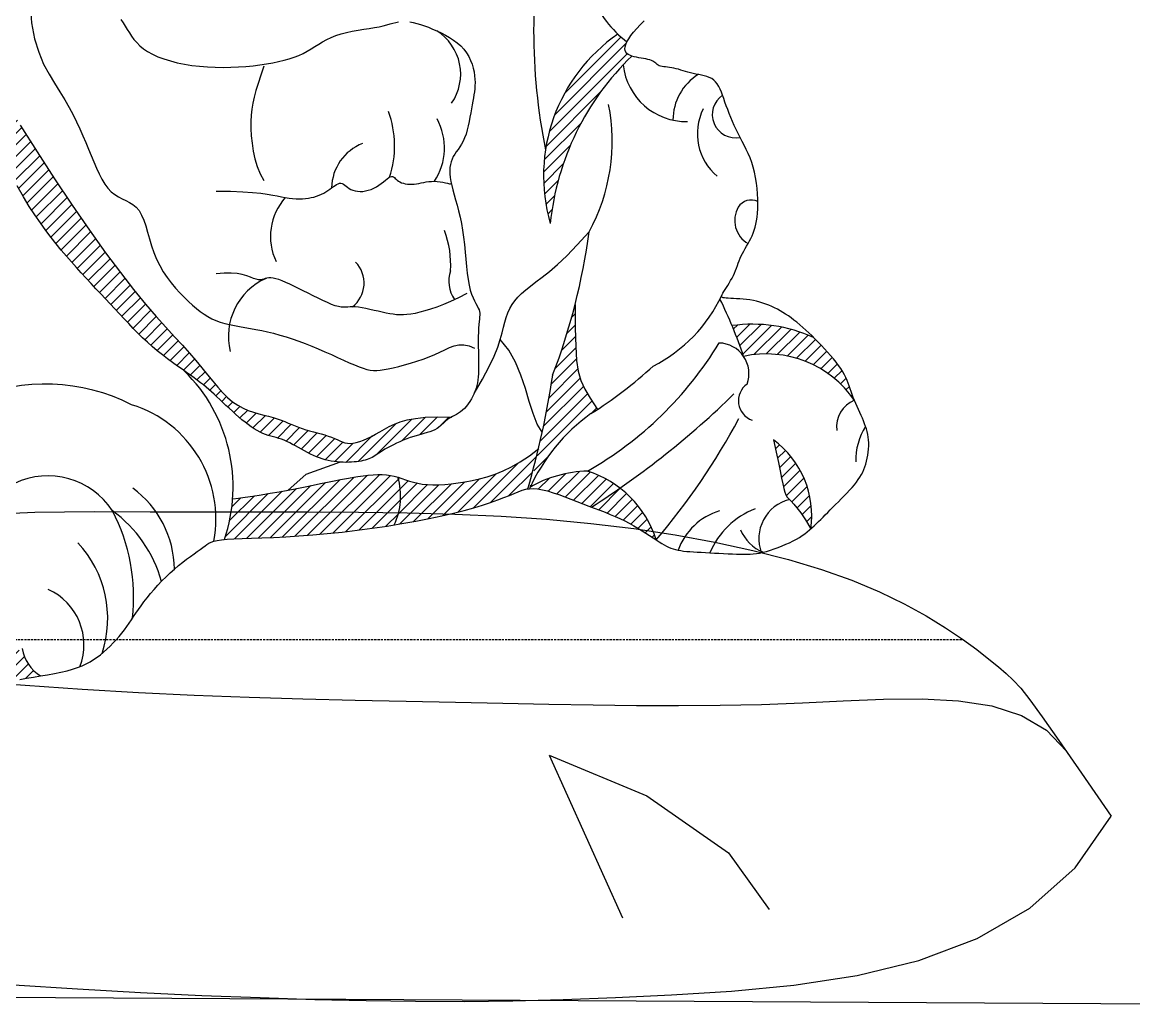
# Model space of a CAD drawing. Header units: millimetres. Extents: x 30176 to 68715, y 55479 to 72995.
# Drawn here: x 40686.7 to 40941.7, y 57387.7 to 57613.7 of the extents above; entities that cross this region are included whole.
import ezdxf

# ---------------------------------------------------------------- set-up
doc = ezdxf.new("R2010")
doc.units = ezdxf.units.MM
doc.linetypes.add('DASHED', pattern=[0.75, 0.5, -0.25])
pattern_1 = [(45, (-11637.2683, 972.617), (-1.32582521, 1.32582521), [])]

# ---------------------------------------------------------------- blocks, each defined once
blk = doc.blocks.new('A$C09640132')
h = blk.add_hatch()
h.set_pattern_fill('ANSI31', color=256, scale=15, style=0)
h.set_pattern_definition(pattern_1)
h.paths.add_polyline_path([(295.72, 713.86), (295.28, 714.03), (294.89, 714.23), (294.56, 714.48), (294.31, 714.77), (294.15, 715.12), (294.09, 715.52), (294.14, 715.99), (294.31, 716.54), (294.59, 717.15, -0.027622), (292.5, 718.91, 0.321557), (276.98, 675.46, -0.17676)])
h.paths.add_polyline_path([(356.27, 764.87, 0.099135), (357.61, 783.06, 0.33136), (353.37, 789.08, -0.010525), (353.68, 787.45, -0.032999)])
h.paths.add_polyline_path([(369.29, 812.7, -0.356332), (374.95, 780.11), (375.45, 780.54), (376.37, 781.44), (377.21, 782.36), (377.97, 783.31), (378.66, 784.28), (379.27, 785.26), (379.83, 786.26), (380.32, 787.26), (380.76, 788.28), (381.16, 789.29), (381.51, 790.31), (381.83, 791.33), (382.1, 792.34), (382.33, 793.36), (382.51, 794.38), (382.66, 795.39), (382.75, 796.41), (382.8, 797.43), (382.81, 798.45), (382.76, 799.46), (382.68, 800.47), (382.54, 801.47), (382.37, 802.46), (382.15, 803.44), (381.89, 804.4), (381.59, 805.35), (381.25, 806.28), (380.86, 807.19), (380.43, 808.1), (379.96, 809), (379.44, 809.91), (378.87, 810.82), (378.26, 811.75), (377.59, 812.7), (376.87, 813.68), (376.11, 814.66), (375.32, 815.65), (374.52, 816.61), (373.73, 817.54), (372.96, 818.42), (372.21, 819.24), (371.51, 819.98), (370.87, 820.63), (370.28, 821.2), (369.72, 821.69), (369.19, 822.11), (368.67, 822.46), (368.16, 822.77), (367.63, 823.04), (367.08, 823.26), (366.51, 823.47), (365.9, 823.64), (365.29, 823.78), (364.66, 823.89), (364.04, 823.97), (363.44, 824.01), (362.85, 824.01), (362.3, 823.98), (361.78, 823.91), (361.3, 823.81), (360.84, 823.69), (360.4, 823.58), (359.98, 823.47), (359.57, 823.39), (359.15, 823.34), (358.73, 823.34, -0.45122), (355.61, 789.05, 0.427534)])
h = blk.add_hatch()
h.set_pattern_fill('ANSI31', color=256, scale=15, style=0)
h.set_pattern_definition(pattern_1)
h.paths.add_polyline_path([(232.7, 605.04), (236.17, 605.5), (239.6, 606.01), (241.21, 606.27, 0.184399), (242.04, 617.2), (241.22, 617.43), (240.34, 617.63), (239.41, 617.76), (238.43, 617.82), (237.41, 617.83), (236.34, 617.79), (235.23, 617.69), (234.06, 617.56), (232.84, 617.38), (231.57, 617.17), (230.25, 616.93), (228.87, 616.66), (227.42, 616.37), (225.89, 616.06), (224.28, 615.73), (222.58, 615.38), (220.78, 615.02), (218.88, 614.65), (216.87, 614.27), (214.8, 613.89), (212.73, 613.53), (210.7, 613.19), (208.77, 612.88), (207.01, 612.62), (205.45, 612.41), (204.15, 612.27, -0.064331), (202.24, 602.91), (202.88, 602.97), (204.45, 603.06), (206.32, 603.13), (208.46, 603.21), (210.86, 603.29), (213.48, 603.4), (216.32, 603.53), (219.33, 603.72), (222.51, 603.95), (225.83, 604.26), (229.24, 604.62)])
h.paths.add_polyline_path([(144.82, 581.88, 0.275653), (152.63, 570.28), (153.94, 570.55), (155.36, 570.82), (156.88, 571.08), (158.47, 571.34), (160.08, 571.61, -0.221741), (155.88, 577.91, -0.474761)])
h.paths.add_polyline_path([(141.25, 568.16), (142.3, 568.22), (143.35, 568.31), (144.39, 568.43), (145.4, 568.58), (146.38, 568.76), (147.34, 568.97), (148.3, 569.21), (148.8, 569.34, -0.129477), (142.93, 577.27), (140.88, 576.53), (139.07, 576.04), (137.48, 575.78), (136.07, 575.75), (134.82, 575.92), (133.68, 576.28), (132.64, 576.82), (131.66, 577.51), (130.71, 578.35), (129.8, 579.3), (128.94, 580.34), (128.13, 581.45), (127.39, 582.59), (126.73, 583.75), (126.16, 584.9), (125.69, 586), (125.31, 587.05), (125.05, 588.06), (124.89, 589.04), (124.84, 590.01), (124.9, 591.01), (125.07, 592.04), (125.34, 593.13), (125.73, 594.3), (126.22, 595.56), (126.75, 596.88), (127.28, 598.21), (127.73, 599.52), (128.05, 600.76), (128.17, 601.89), (128.05, 602.87), (127.6, 603.66, 0.193328), (120.06, 588.89, 0.243306), (135.54, 568.41), (136.38, 568.3), (137.26, 568.22), (138.2, 568.16), (139.18, 568.14), (140.2, 568.13)])
h.paths.add_polyline_path([(293, 614.72, 0.088284), (285.54, 618.59, 0.12277), (272.4, 614.94, 0.002256), (272.24, 614.58), (273.13, 614.62), (274.1, 614.55), (275.19, 614.35), (276.38, 614.05), (277.65, 613.66), (278.98, 613.21), (280.34, 612.7), (281.73, 612.17), (283.12, 611.63), (284.49, 611.09), (285.81, 610.58), (286.46, 610.34, 0.009524)])
h.paths.add_polyline_path([(291.88, 608.21), (292.99, 607.72), (294.07, 607.2), (295.12, 606.66), (296.14, 606.09), (297.12, 605.51), (298.06, 604.93), (298.95, 604.36), (299.79, 603.81), (300.57, 603.3), (301.29, 602.82, 0.15465), (293, 614.72, -0.009524), (286.46, 610.34), (287.1, 610.1), (288.35, 609.62), (289.56, 609.16), (290.74, 608.69)])
h.paths.add_polyline_path([(284.91, 637.45), (284.01, 639.42), (283.41, 641.52), (283.04, 644.03), (282.83, 647.23), (282.74, 651.4), (282.69, 656.83, -0.029228), (277.54, 640.63, -0.01935), (272.31, 614.89, -0.000914), (272.4, 614.94, -0.127417), (286.29, 631.79, 0.004537), (287.8, 632.76), (286.15, 635.32)])
h.paths.add_polyline_path([(318.7, 651.99, -0.017688), (321.35, 644.94, -0.304851), (346.78, 634.85), (346.5, 635.53), (346.24, 636.21), (346.01, 636.86), (345.79, 637.51), (345.57, 638.15), (345.34, 638.78), (345.09, 639.42), (344.81, 640.08), (344.48, 640.74), (344.1, 641.43), (343.64, 642.14), (343.13, 642.87), (342.56, 643.62), (341.94, 644.38), (341.29, 645.15), (340.61, 645.92), (339.91, 646.69), (339.2, 647.44), (338.48, 648.19), (337.76, 648.92), (337.4, 649.27, 0.142171)])
h.paths.add_polyline_path([(328.19, 625.76), (328.84, 622.97), (329.35, 620.61), (329.75, 618.64), (330.07, 617.01), (330.33, 615.69), (330.56, 614.63), (330.8, 613.8), (331.06, 613.16), (331.37, 612.64), (331.77, 612.18), (332.25, 611.68), (332.85, 611.05), (333.58, 610.19), (334.46, 609.02), (335.51, 607.44), (336.74, 605.35, 0.277859)])
h.paths.add_polyline_path([(120.14, 608.93), (119.67, 608.01), (119.19, 607), (118.72, 605.9), (118.25, 604.72), (117.81, 603.45), (117.39, 602.1), (117.02, 600.7, 0.026563), (117.31, 595.69, -0.189042), (129.79, 615.93, 0.025303), (121.76, 611.77), (121.41, 611.18), (121.02, 610.52), (120.59, 609.77)], flags=17)
h.paths.add_polyline_path([(117.31, 595.69, 0.063316), (120.14, 584.11, -0.24983), (127.6, 603.66, -0.289894), (137.52, 619.03, 0.023305), (129.79, 615.93, 0.189042)])
h.paths.add_polyline_path([(117.02, 600.7), (116.68, 599.25), (116.39, 597.77), (116.17, 596.28), (116.01, 594.79), (115.92, 593.31), (115.9, 591.86), (115.97, 590.44), (116.11, 589.06), (116.31, 587.7), (116.58, 586.38), (116.9, 585.09), (117.28, 583.84), (117.71, 582.63), (118.19, 581.45), (118.72, 580.32), (119.29, 579.23), (119.92, 578.18), (120.6, 577.18), (121.33, 576.23), (122.12, 575.34), (122.97, 574.5), (123.88, 573.72), (124.82, 573, -0.137992), (120.14, 584.11, -0.09003)])
h.paths.add_polyline_path([(138.79, 630.85, 0.359439), (130.38, 652.09), (131.17, 650.94), (131.98, 649.79), (132.78, 648.66), (133.56, 647.55), (134.27, 646.49), (134.89, 645.46), (135.4, 644.49), (135.76, 643.57), (135.95, 642.73), (136, 641.93), (135.92, 641.17), (135.73, 640.43), (135.47, 639.68), (135.16, 638.93), (134.81, 638.13), (134.46, 637.29), (134.12, 636.38), (133.8, 635.42), (133.48, 634.43), (133.18, 633.43), (132.89, 632.42), (132.59, 631.44), (132.31, 630.49), (132.02, 629.59), (131.72, 628.77), (131.43, 628), (131.12, 627.29), (130.81, 626.62), (130.49, 625.98), (130.15, 625.37), (129.81, 624.76), (129.44, 624.16), (129.06, 623.55), (128.67, 622.93), (128.27, 622.31), (127.86, 621.68), (127.44, 621.05), (127.03, 620.43), (126.62, 619.8), (126.21, 619.17), (125.81, 618.55), (125.42, 617.94), (125.05, 617.35), (124.69, 616.78), (124.36, 616.23), (124.05, 615.72, -0.138248), (139.05, 620.35)])
h.paths.add_polyline_path([(175.01, 668.68), (171.29, 673.88), (167.35, 679.61), (163.3, 685.67), (159.29, 691.88), (155.44, 698.02), (151.89, 703.91), (148.77, 709.35), (146.22, 714.14), (146.04, 712.6), (145.89, 711.1), (145.76, 709.69), (145.66, 708.38), (145.58, 707.22), (145.52, 706.21), (145.46, 705.36), (145.39, 704.64), (145.3, 704.05), (145.17, 703.56), (147.51, 698.44), (149.6, 694.01), (151.49, 690.18), (153.19, 686.88), (154.73, 684.04), (156.16, 681.56), (157.5, 679.37), (158.79, 677.4), (160.04, 675.56), (161.27, 673.85), (162.48, 672.24), (163.67, 670.73), (164.84, 669.3), (166.01, 667.93), (167.16, 666.61), (168.3, 665.33), (169.43, 664.08), (170.56, 662.85), (171.68, 661.64), (172.79, 660.45), (173.9, 659.28), (174.99, 658.12), (176.07, 656.97), (177.14, 655.83), (178.2, 654.69), (179.25, 653.57), (180.29, 652.46), (181.35, 651.36), (182.41, 650.28), (183.49, 649.23), (184.58, 648.2), (185.71, 647.2), (186.86, 646.23), (188.03, 645.29), (189.19, 644.4), (190.35, 643.54), (191.47, 642.73), (192.54, 641.97), (193.55, 641.25), (194.48, 640.59), (195.32, 639.99), (196.08, 639.43), (196.78, 638.9), (197.43, 638.38), (198.05, 637.88), (198.65, 637.37), (199.26, 636.84), (199.88, 636.28), (200.52, 635.68), (201.2, 635.04), (201.89, 634.38), (202.61, 633.7), (203.34, 633.02), (204.07, 632.34), (204.81, 631.67), (205.54, 631.02), (206.27, 630.41), (207, 629.82), (207.71, 629.28), (208.41, 628.78), (209.1, 628.32), (209.78, 627.91), (210.43, 627.55), (211.08, 627.25), (211.7, 626.99), (212.31, 626.79), (212.91, 626.61), (213.51, 626.45), (214.1, 626.29), (214.7, 626.12), (215.31, 625.93), (215.93, 625.7), (216.58, 625.42), (217.23, 625.1), (217.9, 624.75), (218.58, 624.38), (219.27, 624), (219.96, 623.61), (220.65, 623.23), (221.33, 622.86), (222.01, 622.52), (222.69, 622.21), (223.36, 621.92), (224.03, 621.66), (224.7, 621.43), (225.37, 621.23), (226.05, 621.05), (226.73, 620.91), (227.42, 620.8), (228.1, 620.72), (228.79, 620.66), (229.46, 620.63), (230.13, 620.62), (230.77, 620.64), (231.4, 620.66), (231.99, 620.71), (232.56, 620.76), (233.1, 620.84), (233.6, 620.92), (234.09, 621.02), (234.54, 621.14), (234.97, 621.27), (235.38, 621.42), (235.77, 621.58), (236.14, 621.77), (236.51, 621.98), (236.87, 622.2), (237.25, 622.44), (237.65, 622.71), (238.08, 622.99), (238.55, 623.29), (239.08, 623.61), (239.66, 623.94), (240.31, 624.29), (241, 624.65), (241.73, 625.01), (242.49, 625.35), (243.27, 625.69), (244.07, 626.01), (244.88, 626.3), (245.69, 626.57), (246.49, 626.8), (247.27, 627.03), (248.02, 627.24), (248.73, 627.45), (249.4, 627.66), (250.01, 627.88), (250.55, 628.12), (251.02, 628.39), (251.43, 628.67), (251.79, 628.97), (252.12, 629.27), (252.43, 629.57), (252.73, 629.87), (253.04, 630.15), (253.38, 630.41), (253.75, 630.66), (254.16, 630.88), (254.37, 631), (251.09, 631.07), (248.34, 630.97), (246.05, 630.72), (244.15, 630.36), (242.57, 629.9), (241.23, 629.38), (240.06, 628.81), (238.98, 628.23), (237.94, 627.66), (236.94, 627.11), (235.96, 626.59), (235.02, 626.13), (234.13, 625.72), (233.29, 625.39), (232.5, 625.14), (231.77, 624.99), (231.1, 624.95), (230.47, 625), (229.88, 625.13), (229.3, 625.32), (228.72, 625.56), (228.12, 625.83), (227.49, 626.11), (226.8, 626.39), (226.05, 626.65), (225.25, 626.9), (224.41, 627.13), (223.54, 627.37), (222.66, 627.61), (221.77, 627.85), (220.9, 628.11), (220.06, 628.38), (219.24, 628.68), (218.46, 628.99), (217.68, 629.32), (216.9, 629.65), (216.1, 629.98), (215.26, 630.31), (214.37, 630.62), (213.41, 630.92), (212.38, 631.2), (211.28, 631.47), (210.13, 631.77), (208.94, 632.12), (207.73, 632.55), (206.52, 633.07), (205.31, 633.72), (204.13, 634.51), (202.99, 635.47), (201.86, 636.58), (200.73, 637.84), (199.57, 639.22), (198.36, 640.71), (197.09, 642.3), (195.72, 643.98), (194.23, 645.71), (192.61, 647.52), (190.82, 649.46), (188.83, 651.62), (186.63, 654.09), (184.17, 656.94), (181.43, 660.27), (178.39, 664.15)])
h = blk.add_hatch()
h.set_pattern_fill('ANSI31', color=256, scale=15, style=0)
h.set_pattern_definition(pattern_1)
h.paths.add_polyline_path([(259.45, 610.21), (261.48, 610.82), (263.31, 611.42), (264.94, 611.99), (266.38, 612.53), (267.61, 613.03), (268.7, 613.48), (269.66, 613.87), (270.54, 614.2), (271.39, 614.43), (271.82, 614.51, 0.012245), (274.27, 623.72), (272.2, 622.12), (270.13, 620.73), (268.13, 619.59), (266.21, 618.66), (264.35, 617.92), (262.55, 617.33), (260.8, 616.86), (259.1, 616.48), (257.45, 616.16), (255.85, 615.9), (254.3, 615.69), (252.82, 615.55), (251.4, 615.47), (250.07, 615.45), (248.82, 615.51), (247.65, 615.62), (246.59, 615.81), (245.6, 616.05), (244.67, 616.32), (243.79, 616.62), (242.93, 616.91), (242.08, 617.19), (242.04, 617.2, -0.184399), (241.21, 606.27), (242.96, 606.56), (246.19, 607.13), (249.25, 607.73), (252.11, 608.34), (254.77, 608.96), (257.21, 609.59)])
for p, q in [((144.04, 608.59), (158.77, 609.18)), ((158.77, 609.18), (172.37, 609.31)), ((172.37, 609.31), (185.22, 609.26)), ((185.22, 609.26), (197.65, 609.23)), ((197.65, 609.23), (209.76, 609.24)), ((209.76, 609.24), (221.54, 609.23)), ((221.54, 609.23), (233.01, 609.17)), ((233.01, 609.17), (244.19, 609.01)), ((244.19, 609.01), (255.1, 608.72)), ((255.1, 608.72), (265.74, 608.24)), ((265.74, 608.24), (276.13, 607.55)), ((276.13, 607.55), (286.28, 606.61)), ((286.28, 606.61), (296.14, 605.41)), ((296.14, 605.41), (305.66, 603.97)), ((305.66, 603.97), (314.78, 602.31)), ((314.78, 602.31), (323.45, 600.42)), ((323.45, 600.42), (331.61, 598.33)), ((331.61, 598.33), (339.2, 596.04)), ((339.2, 596.04), (346.19, 593.56)), ((346.19, 593.56), (352.51, 590.92)), ((352.51, 590.92), (358.18, 588.18)), ((358.18, 588.18), (363.23, 585.4)), ((363.23, 585.4), (367.67, 582.68)), ((367.67, 582.68), (371.53, 580.06)), ((371.53, 580.06), (374.82, 577.64)), ((374.82, 577.64), (377.58, 575.48)), ((377.58, 575.48), (379.81, 573.66)), ((379.81, 573.66), (381.6, 572.16)), ((381.6, 572.16), (383.19, 570.67)), ((143.43, 570.48), (156.57, 569.46)), ((156.57, 569.46), (169.61, 568.56)), ((383.19, 570.67), (384.9, 568.79)), ((384.9, 568.79), (387.01, 566.12)), ((169.61, 568.56), (182.55, 567.82)), ((182.55, 567.82), (195.33, 567.23)), ((195.33, 567.23), (207.91, 566.76)), ((207.91, 566.76), (220.24, 566.38)), ((220.24, 566.38), (232.27, 566.07)), ((232.27, 566.07), (243.97, 565.81)), ((344.2, 565.87), (353.41, 566.25)), ((353.41, 566.25), (362.29, 566.34)), ((362.29, 566.34), (370.65, 565.9)), ((387.01, 566.12), (389.84, 562.25)), ((243.97, 565.81), (255.27, 565.57)), ((255.27, 565.57), (266.15, 565.34)), ((266.15, 565.34), (276.65, 565.13)), ((276.65, 565.13), (286.83, 564.96)), ((286.83, 564.96), (296.74, 564.85)), ((296.74, 564.85), (306.44, 564.82)), ((306.44, 564.82), (315.98, 564.89)), ((315.98, 564.89), (325.42, 565.09)), ((325.42, 565.09), (334.82, 565.42)), ((334.82, 565.42), (344.2, 565.87)), ((370.65, 565.9), (378.31, 564.72)), ((378.31, 564.72), (385.11, 562.55)), ((385.11, 562.55), (390.86, 559.18)), ((389.84, 562.25), (393.69, 556.78)), ((390.86, 559.18), (395.38, 554.38)), ((393.69, 556.78), (398.86, 549.31)), ((276.75, 553.44), (299.17, 544.11)), ((276.75, 553.44), (293.57, 516.12)), ((398.86, 549.31), (405.65, 539.45)), ((299.17, 544.11), (317.85, 531.05)), ((397.41, 527.59), (405.65, 539.45)), ((317.85, 531.05), (327.19, 517.99)), ((387, 518.34), (397.41, 527.59)), ((374.89, 511.38), (387, 518.34)), ((361.52, 506.33), (374.89, 511.38)), ((347.37, 502.86), (361.52, 506.33)), ((332.89, 500.62), (347.37, 502.86)), ((153.96, 500.74), (168.52, 499.77)), ((168.52, 499.77), (182.97, 498.97)), ((318.54, 499.25), (332.89, 500.62)), ((1880, 488), (24, 498.5)), ((182.97, 498.97), (197.04, 498.31)), ((197.04, 498.31), (210.44, 497.78)), ((210.44, 497.78), (222.96, 497.37)), ((222.96, 497.37), (234.77, 497.09)), ((268.44, 497.06), (279.92, 497.34)), ((279.92, 497.34), (291.95, 497.79)), ((291.95, 497.79), (304.78, 498.4)), ((304.78, 498.4), (318.54, 499.25)), ((234.77, 497.09), (246.11, 496.94)), ((246.11, 496.94), (257.26, 496.93)), ((257.26, 496.93), (268.44, 497.06))]:
    blk.add_line(p, q)
at = {"linetype": 'DASHED'}
blk.add_line((49.87, 580), (371.61, 580), dxfattribs=at)
for points in [[(155.36, 570.82), (156.88, 571.08), (158.47, 571.34), (160.08, 571.61), (161.69, 571.88), (163.26, 572.17), (164.76, 572.47), (166.16, 572.8), (167.42, 573.15), (168.57, 573.52), (169.6, 573.93), (170.55, 574.37), (171.43, 574.84), (172.25, 575.35), (173.04, 575.89), (173.8, 576.48), (174.55, 577.1), (175.3, 577.77), (176.03, 578.46), (176.75, 579.18), (177.44, 579.91), (178.1, 580.66), (178.73, 581.42), (179.33, 582.18), (179.88, 582.94), (180.41, 583.69), (180.92, 584.46), (181.43, 585.24), (181.96, 586.04), (182.52, 586.86), (183.12, 587.71), (183.78, 588.6), (184.5, 589.53), (185.29, 590.49), (186.13, 591.46), (187.01, 592.44), (187.93, 593.41), (188.87, 594.36), (189.83, 595.27), (190.79, 596.14), (191.74, 596.95), (192.68, 597.71), (193.59, 598.41), (194.47, 599.05), (195.28, 599.64), (196.04, 600.17), (196.71, 600.65), (197.3, 601.08), (197.8, 601.46), (198.25, 601.79), (198.7, 602.08), (199.21, 602.33), (199.83, 602.54), (200.61, 602.71), (201.61, 602.85), (202.88, 602.97), (204.45, 603.06), (206.32, 603.13), (208.46, 603.21), (210.86, 603.29), (213.48, 603.4), (216.32, 603.53), (219.33, 603.72), (222.51, 603.95), (225.83, 604.26), (229.24, 604.62), (232.7, 605.04), (236.17, 605.5), (239.6, 606.01), (242.96, 606.56), (246.19, 607.13), (249.25, 607.73), (252.11, 608.34), (254.77, 608.96), (257.21, 609.59), (259.45, 610.21), (261.48, 610.82), (263.31, 611.42), (264.94, 611.99), (266.38, 612.53), (267.61, 613.03), (268.7, 613.48), (269.66, 613.87), (270.54, 614.2), (271.39, 614.43), (272.24, 614.58), (273.13, 614.62), (274.1, 614.55), (275.19, 614.35), (276.38, 614.05), (277.65, 613.66), (278.98, 613.21), (280.34, 612.7), (281.73, 612.17), (283.12, 611.63), (284.49, 611.09), (285.81, 610.58), (287.1, 610.1), (288.35, 609.62), (289.56, 609.16), (290.74, 608.69), (291.88, 608.21), (292.99, 607.72), (294.07, 607.2), (295.12, 606.66), (296.14, 606.09), (297.12, 605.51), (298.06, 604.93), (298.95, 604.36), (299.79, 603.81), (300.57, 603.3), (301.29, 602.82), (301.94, 602.39), (302.55, 602.02), (303.11, 601.68), (303.64, 601.39), (304.15, 601.14), (304.67, 600.93), (305.19, 600.74), (305.73, 600.59), (306.31, 600.46), (306.93, 600.36), (307.59, 600.27), (308.29, 600.2), (309.04, 600.14), (309.84, 600.08), (310.7, 600.03), (311.61, 599.98), (312.59, 599.93), (313.6, 599.87), (314.65, 599.81), (315.7, 599.76), (316.75, 599.7), (317.78, 599.65), (318.76, 599.6), (319.69, 599.56), (320.55, 599.53), (321.35, 599.52), (322.1, 599.52), (322.83, 599.55), (323.55, 599.6), (324.28, 599.69), (325.02, 599.81), (325.8, 599.98), (326.63, 600.2), (327.5, 600.46), (328.39, 600.75), (329.29, 601.08), (330.19, 601.43), (331.06, 601.81), (331.91, 602.19), (332.71, 602.59), (333.45, 603), (334.14, 603.41), (334.77, 603.82), (335.37, 604.25), (335.94, 604.68), (336.48, 605.12), (337, 605.58), (337.52, 606.04), (338.02, 606.52), (338.53, 607.02), (339.04, 607.52), (339.56, 608.05), (340.09, 608.59), (340.64, 609.15), (341.21, 609.73), (341.81, 610.33), (342.43, 610.95), (343.08, 611.59), (343.73, 612.24), (344.39, 612.9), (345.03, 613.55), (345.64, 614.2), (346.22, 614.84), (346.76, 615.46), (347.24, 616.06), (347.66, 616.65), (348.04, 617.23), (348.38, 617.8), (348.67, 618.38), (348.93, 618.97), (349.16, 619.58), (349.37, 620.22), (349.55, 620.88), (349.71, 621.56), (349.84, 622.26), (349.94, 622.97), (350.01, 623.68), (350.05, 624.39), (350.06, 625.09), (350.02, 625.76), (349.95, 626.42), (349.84, 627.05), (349.7, 627.67), (349.53, 628.28), (349.32, 628.88), (349.1, 629.49), (348.85, 630.12), (348.58, 630.75), (348.29, 631.41), (347.99, 632.08), (347.68, 632.77), (347.37, 633.46), (347.07, 634.16), (346.78, 634.85), (346.5, 635.53), (346.24, 636.21), (346.01, 636.86), (345.79, 637.51), (345.57, 638.15), (345.34, 638.78), (345.09, 639.42), (344.81, 640.08), (344.48, 640.74), (344.1, 641.43), (343.64, 642.14), (343.13, 642.87), (342.56, 643.62), (341.94, 644.38), (341.29, 645.15), (340.61, 645.92), (339.91, 646.69), (339.2, 647.44), (338.48, 648.19), (337.76, 648.92), (337.04, 649.62), (336.32, 650.31), (335.61, 650.97), (334.91, 651.6), (334.22, 652.2), (333.55, 652.76), (332.89, 653.28), (332.25, 653.77), (331.61, 654.22), (330.99, 654.64), (330.36, 655.03), (329.74, 655.4), (329.1, 655.74), (328.46, 656.07), (327.81, 656.37), (327.14, 656.66), (326.46, 656.93), (325.76, 657.17), (325.05, 657.39), (324.32, 657.58), (323.58, 657.75), (322.81, 657.89), (322.04, 657.99), (321.26, 658.08), (320.49, 658.14), (319.75, 658.18), (319.05, 658.22), (318.41, 658.25), (317.84, 658.27), (317.35, 658.31), (316.97, 658.35), (316.67, 658.4), (316.47, 658.48), (316.35, 658.59), (316.31, 658.74), (316.34, 658.93), (316.44, 659.17), (316.61, 659.47), (316.83, 659.83), (317.09, 660.26), (317.39, 660.72), (317.71, 661.23), (318.04, 661.77), (318.37, 662.33), (318.69, 662.9), (318.99, 663.48), (319.25, 664.06), (319.49, 664.63), (319.71, 665.19), (319.92, 665.76), (320.12, 666.32), (320.33, 666.88), (320.56, 667.44), (320.81, 668), (321.08, 668.56), (321.38, 669.12), (321.7, 669.69), (322.03, 670.26), (322.36, 670.83), (322.68, 671.42), (322.99, 672.01), (323.28, 672.62), (323.55, 673.24), (323.79, 673.88), (324, 674.56), (324.18, 675.28), (324.33, 676.05), (324.45, 676.89), (324.54, 677.8), (324.59, 678.79), (324.61, 679.87), (324.59, 681.03), (324.54, 682.23), (324.44, 683.47), (324.29, 684.72), (324.1, 685.97), (323.86, 687.18), (323.57, 688.35), (323.22, 689.45), (322.83, 690.49), (322.41, 691.48), (321.96, 692.44), (321.49, 693.37), (321.01, 694.28), (320.54, 695.18), (320.08, 696.08), (319.63, 697), (319.2, 697.92), (318.8, 698.85), (318.41, 699.77), (318.05, 700.68), (317.7, 701.57), (317.38, 702.45), (317.07, 703.29), (316.79, 704.1), (316.51, 704.88), (316.24, 705.6), (315.95, 706.28), (315.64, 706.9), (315.31, 707.46), (314.93, 707.94), (314.5, 708.36), (314.02, 708.69), (313.48, 708.96), (312.91, 709.18), (312.31, 709.35), (311.68, 709.49), (311.05, 709.61), (310.41, 709.73), (309.79, 709.86), (309.18, 710), (308.59, 710.16), (308.02, 710.32), (307.47, 710.49), (306.92, 710.65), (306.39, 710.81), (305.87, 710.95), (305.36, 711.07), (304.85, 711.16), (304.36, 711.24), (303.89, 711.3), (303.44, 711.36), (303.02, 711.41), (302.64, 711.47), (302.29, 711.55), (302, 711.64), (301.76, 711.76), (301.55, 711.9), (301.37, 712.06), (301.19, 712.22), (301, 712.39), (300.78, 712.55), (300.53, 712.71), (300.21, 712.85), (299.83, 712.98), (299.39, 713.09), (298.9, 713.19), (298.37, 713.28), (297.83, 713.38), (297.28, 713.48), (296.74, 713.59), (296.21, 713.71), (295.72, 713.86), (295.28, 714.03), (294.89, 714.23), (294.56, 714.48), (294.31, 714.77), (294.15, 715.12), (294.09, 715.52), (294.14, 715.99), (294.31, 716.54), (294.59, 717.15), (294.99, 717.83), (295.5, 718.56), (296.11, 719.34), (296.83, 720.16), (297.65, 721.02), (298.57, 721.92)], [(178.5, 722.23), (179.01, 721.49), (179.5, 720.74), (179.97, 719.97), (180.45, 719.2), (180.96, 718.44), (181.51, 717.68), (182.13, 716.94), (182.84, 716.22), (183.67, 715.53), (184.63, 714.87), (185.74, 714.26), (187, 713.7), (188.38, 713.19), (189.86, 712.73), (191.45, 712.33), (193.1, 711.99), (194.81, 711.71), (196.57, 711.5), (198.35, 711.36), (200.15, 711.28), (201.94, 711.26), (203.71, 711.29), (205.46, 711.37), (207.17, 711.49), (208.82, 711.65), (210.4, 711.84), (211.9, 712.05), (213.33, 712.3), (214.67, 712.57), (215.94, 712.88), (217.14, 713.22), (218.27, 713.59), (219.33, 714.01), (220.32, 714.47), (221.25, 714.97), (222.15, 715.5), (223.02, 716.05), (223.89, 716.6), (224.78, 717.14), (225.72, 717.66), (226.72, 718.15), (227.81, 718.58), (229, 718.95), (230.26, 719.27), (231.57, 719.55), (232.9, 719.79), (234.2, 720.01), (235.47, 720.21), (236.65, 720.4), (237.73, 720.6), (238.68, 720.81), (239.51, 721.02), (240.25, 721.22), (240.92, 721.41), (241.54, 721.57), (242.15, 721.7)], [(244.81, 721.69), (245.58, 721.54), (246.4, 721.34), (247.25, 721.09), (248.14, 720.79), (249.06, 720.45), (250.01, 720.06), (250.98, 719.64), (251.96, 719.17), (252.94, 718.67), (253.89, 718.12), (254.8, 717.52), (255.66, 716.87), (256.45, 716.17), (257.16, 715.41), (257.77, 714.6), (258.28, 713.75), (258.71, 712.87), (259.05, 711.97), (259.32, 711.08), (259.51, 710.2), (259.65, 709.35), (259.72, 708.54), (259.75, 707.78), (259.73, 707.06), (259.68, 706.37), (259.59, 705.68), (259.48, 704.98), (259.35, 704.26), (259.2, 703.5), (259.05, 702.67), (258.9, 701.78), (258.74, 700.83), (258.57, 699.85), (258.38, 698.85), (258.18, 697.86), (257.94, 696.89), (257.67, 695.97), (257.36, 695.12), (257.01, 694.36), (256.63, 693.66), (256.24, 693.03), (255.84, 692.44), (255.45, 691.87), (255.08, 691.32), (254.74, 690.77), (254.46, 690.2), (254.24, 689.6), (254.08, 688.97), (253.98, 688.29), (253.95, 687.57), (253.97, 686.8), (254.05, 685.97), (254.2, 685.09), (254.39, 684.14), (254.65, 683.12), (254.95, 682.02), (255.27, 680.86), (255.62, 679.62), (255.96, 678.31), (256.3, 676.91), (256.61, 675.44), (256.89, 673.89), (257.12, 672.26), (257.31, 670.58), (257.48, 668.89), (257.63, 667.21), (257.79, 665.58), (257.95, 664.02), (258.15, 662.58), (258.38, 661.29), (258.65, 660.16), (258.96, 659.19), (259.29, 658.36), (259.62, 657.65), (259.94, 657.04), (260.24, 656.51), (260.48, 656.04), (260.67, 655.62), (260.79, 655.23), (260.84, 654.84), (260.84, 654.43), (260.8, 653.99), (260.74, 653.49), (260.67, 652.91), (260.6, 652.24), (260.53, 651.44), (260.5, 650.52), (260.48, 649.49), (260.48, 648.38), (260.48, 647.22), (260.5, 646.05), (260.52, 644.89), (260.53, 643.78), (260.53, 642.75), (260.53, 641.81), (260.5, 640.97), (260.46, 640.21), (260.39, 639.51), (260.29, 638.85), (260.16, 638.23), (260, 637.62), (259.79, 637.02), (259.54, 636.41), (259.25, 635.79), (258.93, 635.19), (258.57, 634.59), (258.18, 634.03), (257.77, 633.49), (257.34, 633.01), (256.89, 632.57), (256.43, 632.2), (255.96, 631.87), (255.5, 631.59), (255.04, 631.34), (254.59, 631.11), (254.16, 630.88), (253.75, 630.66), (253.38, 630.41), (253.04, 630.15), (252.73, 629.87), (252.43, 629.57), (252.12, 629.27), (251.79, 628.97), (251.43, 628.67), (251.02, 628.39), (250.55, 628.12), (250.01, 627.88), (249.4, 627.66), (248.73, 627.45), (248.02, 627.24), (247.27, 627.03), (246.49, 626.8), (245.69, 626.57), (244.88, 626.3), (244.07, 626.01), (243.27, 625.69), (242.49, 625.35), (241.73, 625.01), (241, 624.65), (240.31, 624.29), (239.66, 623.94), (239.08, 623.61), (238.55, 623.29), (238.08, 622.99), (237.65, 622.71), (237.25, 622.44), (236.87, 622.2), (236.51, 621.98), (236.14, 621.77), (235.77, 621.58), (235.38, 621.42), (234.97, 621.27), (234.54, 621.14), (234.09, 621.02), (233.6, 620.92), (233.1, 620.84), (232.56, 620.76), (231.99, 620.71), (231.4, 620.66), (230.77, 620.64), (230.13, 620.62), (229.46, 620.63), (228.79, 620.66), (228.1, 620.72), (227.42, 620.8), (226.73, 620.91), (226.05, 621.05), (225.37, 621.23), (224.7, 621.43), (224.03, 621.66), (223.36, 621.92), (222.69, 622.21), (222.01, 622.52), (221.33, 622.86), (220.65, 623.23), (219.96, 623.61), (219.27, 624), (218.58, 624.38), (217.9, 624.75), (217.23, 625.1), (216.58, 625.42), (215.93, 625.7), (215.31, 625.93), (214.7, 626.12), (214.1, 626.29), (213.51, 626.45), (212.91, 626.61), (212.31, 626.79), (211.7, 626.99), (211.08, 627.25), (210.43, 627.55), (209.78, 627.91), (209.1, 628.32), (208.41, 628.78), (207.71, 629.28), (207, 629.82), (206.27, 630.41), (205.54, 631.02), (204.81, 631.67), (204.07, 632.34), (203.34, 633.02), (202.61, 633.7), (201.89, 634.38), (201.2, 635.04), (200.52, 635.68), (199.88, 636.28), (199.26, 636.84), (198.65, 637.37), (198.05, 637.88), (197.43, 638.38), (196.78, 638.9), (196.08, 639.43), (195.32, 639.99), (194.48, 640.59), (193.55, 641.25), (192.54, 641.97), (191.47, 642.73), (190.35, 643.54), (189.19, 644.4), (188.03, 645.29), (186.86, 646.23), (185.71, 647.2), (184.58, 648.2), (183.49, 649.23), (182.41, 650.28), (181.35, 651.36), (180.29, 652.46), (179.25, 653.57), (178.2, 654.69), (177.14, 655.83), (176.07, 656.97), (174.99, 658.12), (173.9, 659.28), (172.79, 660.45), (171.68, 661.64), (170.56, 662.85), (169.43, 664.08), (168.3, 665.33), (167.16, 666.61), (166.01, 667.93), (164.84, 669.3), (163.67, 670.73), (162.48, 672.24), (161.27, 673.85), (160.04, 675.56), (158.79, 677.4), (157.5, 679.37), (156.16, 681.56), (154.73, 684.04)], [(157.72, 725.76), (158.04, 721.5), (158.72, 717.84), (159.66, 714.72), (160.78, 712.03), (162.02, 709.68), (163.29, 707.6), (164.51, 705.67), (165.63, 703.84), (166.63, 702.08), (167.53, 700.38), (168.35, 698.73), (169.1, 697.13), (169.79, 695.56), (170.44, 694.03), (171.06, 692.51), (171.67, 691.02), (172.28, 689.56), (172.88, 688.15), (173.5, 686.82), (174.14, 685.59), (174.81, 684.48), (175.52, 683.51), (176.27, 682.7), (177.08, 682.05), (177.92, 681.54), (178.78, 681.11), (179.64, 680.71), (180.48, 680.28), (181.28, 679.79), (182.02, 679.17), (182.68, 678.38), (183.25, 677.38), (183.74, 676.2), (184.2, 674.87), (184.63, 673.42), (185.07, 671.89), (185.54, 670.33), (186.08, 668.76), (186.7, 667.23), (187.42, 665.76), (188.23, 664.36), (189.12, 663.03), (190.06, 661.78), (191.04, 660.61), (192.04, 659.51), (193.02, 658.49), (193.99, 657.56), (194.92, 656.71), (195.82, 655.94), (196.71, 655.24), (197.58, 654.62), (198.47, 654.07), (199.37, 653.59), (200.31, 653.16), (201.29, 652.8), (202.32, 652.49), (203.4, 652.23), (204.54, 651.99), (205.72, 651.78), (206.94, 651.57), (208.2, 651.36), (209.49, 651.13), (210.82, 650.87), (212.17, 650.57), (213.55, 650.23), (214.95, 649.84), (216.38, 649.42), (217.83, 648.95), (219.29, 648.44), (220.78, 647.89), (222.28, 647.3), (223.79, 646.67), (225.3, 646.01), (226.78, 645.35), (228.22, 644.69), (229.59, 644.07), (230.88, 643.49), (232.08, 642.97), (233.15, 642.54), (234.09, 642.2), (234.93, 641.95), (235.7, 641.78), (236.44, 641.7), (237.19, 641.7), (237.98, 641.76), (238.86, 641.9), (239.85, 642.09), (240.98, 642.34), (242.23, 642.64), (243.57, 643), (244.97, 643.39), (246.4, 643.83), (247.81, 644.31), (249.19, 644.82), (250.49, 645.36), (251.7, 645.93), (252.83, 646.47), (253.92, 646.96), (254.99, 647.33), (256.06, 647.56), (257.18, 647.58), (258.37, 647.36), (259.65, 646.85)], [(155.44, 698.02), (159.29, 691.88), (163.3, 685.67), (167.35, 679.61), (171.29, 673.88), (175.01, 668.68), (178.39, 664.15), (181.43, 660.27), (184.17, 656.94), (186.63, 654.09), (188.83, 651.62), (190.82, 649.46), (192.61, 647.52), (194.23, 645.71), (195.72, 643.98), (197.09, 642.3), (198.36, 640.71), (199.57, 639.22), (200.73, 637.84), (201.86, 636.58), (202.99, 635.47), (204.13, 634.51), (205.31, 633.72), (206.52, 633.07), (207.73, 632.55), (208.94, 632.12), (210.13, 631.77), (211.28, 631.47), (212.38, 631.2), (213.41, 630.92), (214.37, 630.62), (215.26, 630.31), (216.1, 629.98), (216.9, 629.65), (217.68, 629.32), (218.46, 628.99), (219.24, 628.68), (220.06, 628.38), (220.9, 628.11), (221.77, 627.85), (222.66, 627.61), (223.54, 627.37), (224.41, 627.13), (225.25, 626.9), (226.05, 626.65), (226.8, 626.39), (227.49, 626.11), (228.12, 625.83), (228.72, 625.56), (229.3, 625.32), (229.88, 625.13), (230.47, 625), (231.1, 624.95), (231.77, 624.99), (232.5, 625.14), (233.29, 625.39), (234.13, 625.72), (235.02, 626.13), (235.96, 626.59), (236.94, 627.11), (237.94, 627.66), (238.98, 628.23), (240.06, 628.81), (241.23, 629.38), (242.57, 629.9), (244.15, 630.36), (246.05, 630.72), (248.34, 630.97), (251.09, 631.07), (254.37, 631)], [(211.28, 711.57), (210.58, 709.45), (209.98, 707.59), (209.49, 705.94), (209.09, 704.44), (208.78, 703.04), (208.56, 701.67), (208.42, 700.29), (208.34, 698.83), (208.34, 697.25), (208.42, 695.58), (208.59, 693.83), (208.86, 692.06), (209.26, 690.28), (209.78, 688.54), (210.45, 686.86), (211.28, 685.28)], [(200.35, 682.86), (203.68, 682.82), (206.45, 682.72), (208.72, 682.57), (210.57, 682.39), (212.08, 682.19), (213.33, 681.97), (214.39, 681.76), (215.33, 681.57), (216.22, 681.41), (217.08, 681.28), (217.9, 681.19), (218.68, 681.13), (219.44, 681.1), (220.17, 681.11), (220.86, 681.16), (221.54, 681.24), (222.18, 681.36), (222.8, 681.51), (223.39, 681.7), (223.96, 681.91), (224.51, 682.15), (225.03, 682.41), (225.52, 682.69), (225.99, 682.99), (226.43, 683.3), (226.85, 683.6), (227.25, 683.9), (227.62, 684.16), (227.98, 684.38), (228.32, 684.55), (228.65, 684.66), (228.96, 684.68), (229.26, 684.61), (229.55, 684.46), (229.85, 684.26), (230.16, 684.02), (230.5, 683.76), (230.86, 683.5), (231.27, 683.26), (231.72, 683.06), (232.23, 682.91), (232.79, 682.82), (233.38, 682.79), (233.99, 682.81), (234.62, 682.9), (235.26, 683.05), (235.9, 683.26), (236.51, 683.53), (237.11, 683.86), (237.67, 684.23), (238.21, 684.63), (238.71, 685.02), (239.17, 685.39), (239.59, 685.72), (239.96, 685.98), (240.29, 686.16), (240.57, 686.23), (240.82, 686.22), (241.03, 686.13), (241.24, 685.98), (241.44, 685.79), (241.66, 685.58), (241.9, 685.36), (242.18, 685.15), (242.51, 684.96), (242.88, 684.8), (243.3, 684.66), (243.74, 684.56), (244.22, 684.48), (244.72, 684.45), (245.23, 684.44), (245.76, 684.47), (246.29, 684.54), (246.84, 684.63), (247.39, 684.74), (247.96, 684.86), (248.54, 684.96), (249.15, 685.05), (249.77, 685.1), (250.41, 685.11), (251.08, 685.08), (251.74, 685), (252.38, 684.9), (252.96, 684.78), (253.46, 684.67), (253.85, 684.57), (254.1, 684.5), (254.19, 684.47)], [(259.54, 636.41), (261.49, 639.73), (262.99, 642.58), (264.12, 645), (264.94, 647.06), (265.52, 648.81), (265.94, 650.31), (266.26, 651.62), (266.56, 652.8), (266.88, 653.89), (267.27, 654.92), (267.72, 655.89), (268.24, 656.81), (268.86, 657.7), (269.58, 658.55), (270.41, 659.4), (271.36, 660.23), (272.46, 661.08), (273.71, 662.01), (275.15, 663.1), (276.79, 664.41), (278.66, 666.03), (280.79, 668.04), (283.2, 670.51), (285.91, 673.51)], [(257.84, 659.4), (255.93, 658.41), (254.15, 657.56), (252.5, 656.85), (250.97, 656.25), (249.55, 655.76), (248.26, 655.36), (247.07, 655.05), (245.99, 654.81), (245.02, 654.64), (244.13, 654.53), (243.3, 654.47), (242.51, 654.47), (241.74, 654.51), (240.97, 654.6), (240.18, 654.72), (239.35, 654.88), (238.46, 655.07), (237.53, 655.28), (236.58, 655.5), (235.63, 655.72), (234.7, 655.91), (233.82, 656.09), (233, 656.22), (232.26, 656.3), (231.63, 656.32), (231.07, 656.3), (230.56, 656.26), (230.07, 656.23), (229.57, 656.22), (229.02, 656.26), (228.4, 656.37), (227.68, 656.57), (226.83, 656.87), (225.87, 657.27), (224.83, 657.75), (223.74, 658.28), (222.6, 658.84), (221.46, 659.42), (220.33, 659.99), (219.24, 660.54), (218.21, 661.05), (217.24, 661.51), (216.34, 661.92), (215.51, 662.26), (214.75, 662.55), (214.06, 662.76), (213.44, 662.91), (212.9, 662.97), (212.43, 662.96), (212.01, 662.89), (211.63, 662.79), (211.26, 662.68), (210.89, 662.58), (210.49, 662.53), (210.04, 662.53), (209.52, 662.63), (208.92, 662.84), (208.2, 663.11), (207.36, 663.41), (206.35, 663.7), (205.17, 663.93), (203.79, 664.06), (202.19, 664.04), (200.35, 663.85)], [(282.69, 656.83), (282.74, 651.4), (282.83, 647.23), (283.04, 644.03), (283.41, 641.52), (284.01, 639.42), (284.91, 637.45), (286.15, 635.32), (287.8, 632.76)], [(275.15, 627.55), (274.03, 629.42), (273.07, 631.81), (272.19, 634.56), (271.29, 637.54), (270.26, 640.59), (269.03, 643.59), (267.48, 646.37), (265.52, 648.81)], [(328.19, 625.76), (328.84, 622.97), (329.35, 620.61), (329.75, 618.64), (330.07, 617.01), (330.33, 615.69), (330.56, 614.63), (330.8, 613.8), (331.06, 613.16), (331.37, 612.64), (331.77, 612.18), (332.25, 611.68), (332.85, 611.05), (333.58, 610.19), (334.46, 609.02), (335.51, 607.44), (336.74, 605.35)], [(204.15, 612.27), (205.45, 612.41), (207.01, 612.62), (208.77, 612.88), (210.7, 613.19), (212.73, 613.53), (214.8, 613.89), (216.87, 614.27), (218.88, 614.65), (220.78, 615.02), (222.58, 615.38), (224.28, 615.73), (225.89, 616.06), (227.42, 616.37), (228.87, 616.66), (230.25, 616.93), (231.57, 617.17), (232.84, 617.38), (234.06, 617.56), (235.23, 617.69), (236.34, 617.79), (237.41, 617.83), (238.43, 617.82), (239.41, 617.76), (240.34, 617.63), (241.22, 617.43), (242.08, 617.19), (242.93, 616.91), (243.79, 616.62), (244.67, 616.32), (245.6, 616.05), (246.59, 615.81), (247.65, 615.62), (248.82, 615.51), (250.07, 615.45), (251.4, 615.47), (252.82, 615.55), (254.3, 615.69), (255.85, 615.9), (257.45, 616.16), (259.1, 616.48), (260.8, 616.86), (262.55, 617.33), (264.35, 617.92), (266.21, 618.66), (268.13, 619.59), (270.13, 620.73), (272.2, 622.12), (274.36, 623.79)], [(228.79, 620.66), (220.91, 617.84), (216.87, 614.27)]]:
    blk.add_lwpolyline(points)
blk.add_lwpolyline([(254.1, 664.59, 0.112317), (252.71, 673.79, 0.112317)], format="xyb")
for centre, radius, start, end in [((412.2, 719.72), 139.02, 168.637, 191.3632), ((309.43, 736.91), 24.71, 202.2431, 233.089), ((244.7, 709.71), 11.75, 325.4537, 57.6635), ((315.03, 686.37), 39.57, 124.6894, 195.9915), ((338.96, 668.99), 62.31, 133.9378, 174.0339), ((308.22, 713.4), 14.58, 186.1242, 271.1368), ((317.49, 699.18), 12.35, 121.9534, 180.116), ((319.52, 700.44), 5.36, 124.0881, 281.0135), ((247.79, 694.3), 43.42, 331.3967, 11.2578), ((323.56, 696.05), 12.82, 153.7609, 229.7988), ((218.9, 693.22), 22.4, 341.3919, 20.6074), ((239.01, 692.77), 13.74, 326.1161, 28.9943), ((237.88, 683.47), 11.03, 110.8681, 179.3), ((226.31, 672.45), 13.49, 138.3811, 205.3463), ((323.06, 677.33), 3.48, 63.6976, 147.9375), ((325.4, 676.12), 6.1, 149.9433, 240.0838), ((141.69, 692.71), 145.49, 339.025, 352.4183), ((227.45, 661.75), 6.85, 307.6039, 44.3915), ((261.19, 662.23), 7.47, 161.5187, 214.5867), ((217.72, 649.53), 14.56, 113.9168, 193.8314), ((284.75, 673.85), 34.94, 297.0434, 334.7241), ((220.37, 611.02), 106.52, 18.5673, 26.2254), ((323.37, 618.43), 33.88, 65.543, 97.9093), ((243.55, 691.91), 84.48, 299.7989, 328.6927), ((315.54, 640.98), 7.03, 340.0399, 88.4454), ((326.56, 620.98), 24.51, 34.4543, 102.2699), ((233.8, 715.52), 98.82, 302.0855, 312.5573), ((166.99, 614.97), 37.26, 341.1113, 45.6327), ((85.02, 669.15), 194.63, 343.6933, 351.572), ((161.24, 595.03), 43.55, 63.0654, 112.8798), ((324.86, 634.72), 4.71, 125.0536, 250.4922), ((174.86, 784.24), 206.63, 302.6886, 314.2829), ((172.86, 607.63), 27.45, 349.3007, 72.8142), ((349.2, 628.79), 6.53, 111.8127, 187.2787), ((311.88, 596.56), 43.55, 125.9907, 155.5529), ((180.07, 705.82), 159.07, 319.6452, 331.8037), ((362.02, 620.95), 14.97, 148.0132, 180.7766), ((315.52, 608.45), 21.45, 351.6815, 53.7953), ((161.75, 599.79), 17.73, 33.2355, 115.4583), ((227.31, 612.82), 15.37, 334.7637, 16.491), ((286.3, 590.43), 28.18, 91.5614, 119.8195), ((278.37, 595.69), 24, 17.289, 72.6343), ((167.44, 595.88), 23.34, 0.6492, 53.7641), ((334.07, 603.12), 9.24, 103.8743, 200.3811), ((158.68, 585.09), 30.28, 15.7301, 53.7427), ((137.68, 589.51), 43.75, 353.8849, 27.2011), ((320.02, 595.51), 14.58, 106.869, 160.1472), ((330.7, 592.65), 18.56, 111.2592, 157.0906), ((329.76, 609.17), 10, 203.7722, 246.7132), ((150.16, 584.82), 25.32, 341.52, 43.1189), ((156.15, 578.77), 13.88, 338.7075, 65.989), ((164.73, 579.27), 8.96, 188.7196, 238.7298)]:
    blk.add_arc(centre, radius, start, end)

msp = doc.modelspace()

# ---------------------------------------------------------------- block references
msp.add_blockref('A$C09640132', (40530.83, 56892.04))

doc.saveas('drawing.dxf')
